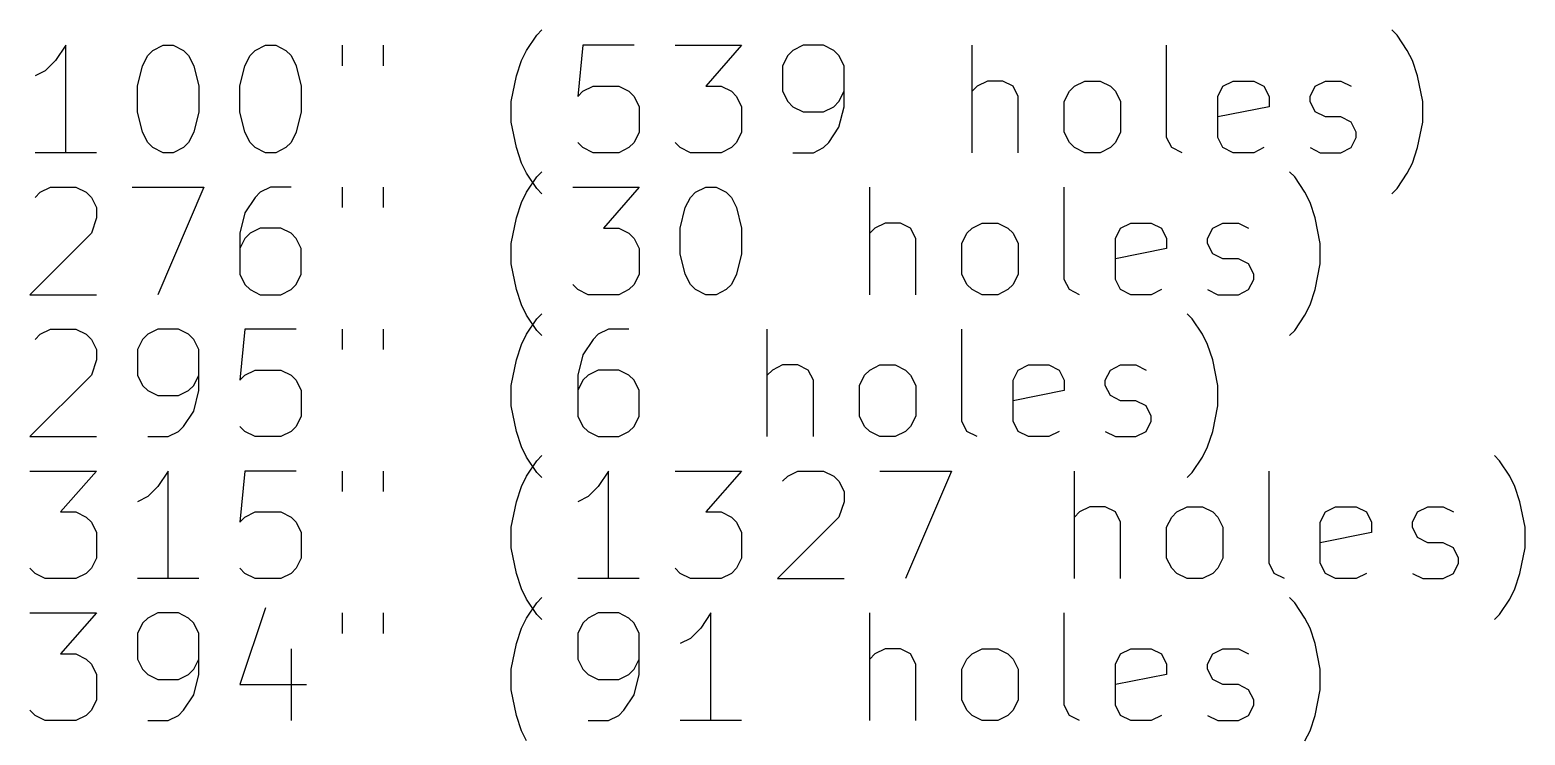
# Model space of a CAD drawing. Extents: x 0.4 to 10.5, y -7.5 to -0.9.
# Drawn here: x 1.524 to 2.619, y -6.922 to -6.405 of the extents above; entities that cross this region are included whole.
import ezdxf

# ---------------------------------------------------------------- set-up
doc = ezdxf.new("R2010")
doc.units = 0
doc.header["$MEASUREMENT"] = 0
doc.layers.add('BLACK', color=7, linetype='CONTINUOUS')

msp = doc.modelspace()

# ---------------------------------------------------------------- linework, layer by layer
at = {"layer": 'BLACK', "linetype": 'CONTINUOUS'}
for p, q in [((1.88751, -6.4201), (1.89501, -6.40885)), ((1.89501, -6.40885), (1.89876, -6.4051)), ((2.52493, -6.40885), (2.52118, -6.4051)), ((2.53243, -6.4201), (2.52493, -6.40885)), ((1.55006, -6.41635), (1.54256, -6.4276)), ((1.55006, -6.49509), (1.55006, -6.41635)), ((1.6063, -6.43135), (1.61005, -6.42385)), ((1.61005, -6.42385), (1.6138, -6.4201)), ((1.6138, -6.4201), (1.6213, -6.41635)), ((1.6213, -6.41635), (1.6288, -6.41635)), ((1.6288, -6.41635), (1.63629, -6.4201)), ((1.63629, -6.4201), (1.64004, -6.42385)), ((1.64004, -6.42385), (1.64379, -6.43135)), ((1.68129, -6.43135), (1.68504, -6.42385)), ((1.68504, -6.42385), (1.68879, -6.4201)), ((1.68879, -6.4201), (1.69629, -6.41635)), ((1.69629, -6.41635), (1.70379, -6.41635)), ((1.70379, -6.41635), (1.71129, -6.4201)), ((1.71129, -6.4201), (1.71503, -6.42385)), ((1.71503, -6.42385), (1.71878, -6.43135)), ((1.75253, -6.41635), (1.75253, -6.43135)), ((1.78253, -6.41635), (1.78253, -6.43135)), ((1.88376, -6.4276), (1.88751, -6.4201)), ((1.92876, -6.41635), (1.92501, -6.45384)), ((1.96625, -6.41635), (1.92876, -6.41635)), ((1.99625, -6.41635), (2.04499, -6.41635)), ((2.04499, -6.41635), (2.01875, -6.44635)), ((2.07874, -6.42385), (2.07499, -6.43135)), ((2.08249, -6.4201), (2.07874, -6.42385)), ((2.08999, -6.41635), (2.08249, -6.4201)), ((2.10499, -6.41635), (2.08999, -6.41635)), ((2.11248, -6.4201), (2.10499, -6.41635)), ((2.11623, -6.42385), (2.11248, -6.4201)), ((2.11998, -6.43135), (2.11623, -6.42385)), ((2.21372, -6.49509), (2.21372, -6.41635)), ((2.3562, -6.48384), (2.3562, -6.41635)), ((2.53618, -6.4276), (2.53243, -6.4201)), ((1.53506, -6.4351), (1.52756, -6.43885)), ((1.54256, -6.4276), (1.53506, -6.4351)), ((1.60255, -6.44635), (1.6063, -6.43135)), ((1.64379, -6.43135), (1.64754, -6.44635)), ((1.67754, -6.44635), (1.68129, -6.43135)), ((1.71878, -6.43135), (1.72253, -6.44635)), ((1.88001, -6.43885), (1.88376, -6.4276)), ((2.07499, -6.43135), (2.07499, -6.45009)), ((2.11998, -6.46134), (2.11998, -6.43135)), ((2.53993, -6.43885), (2.53618, -6.4276)), ((1.60255, -6.46509), (1.60255, -6.44635)), ((1.64754, -6.44635), (1.64754, -6.46509)), ((1.67754, -6.46509), (1.67754, -6.44635)), ((1.72253, -6.44635), (1.72253, -6.46509)), ((1.87626, -6.45759), (1.88001, -6.43885)), ((1.92876, -6.45009), (1.93626, -6.44635)), ((1.93626, -6.44635), (1.955, -6.44635)), ((1.955, -6.44635), (1.9625, -6.45009)), ((2.01875, -6.44635), (2.03, -6.44635)), ((2.03, -6.44635), (2.03749, -6.45009)), ((2.21747, -6.44635), (2.21372, -6.45009)), ((2.22497, -6.4426), (2.21747, -6.44635)), ((2.23622, -6.4426), (2.22497, -6.4426)), ((2.24372, -6.44635), (2.23622, -6.4426)), ((2.24747, -6.45384), (2.24372, -6.44635)), ((2.28496, -6.45009), (2.28871, -6.44635)), ((2.28871, -6.44635), (2.29621, -6.4426)), ((2.29621, -6.4426), (2.30746, -6.4426)), ((2.30746, -6.4426), (2.31496, -6.44635)), ((2.31496, -6.44635), (2.31871, -6.45009)), ((2.3937, -6.45384), (2.39745, -6.44635)), ((2.39745, -6.44635), (2.40495, -6.4426)), ((2.40495, -6.4426), (2.41995, -6.4426)), ((2.41995, -6.4426), (2.42745, -6.44635)), ((2.42745, -6.44635), (2.4312, -6.45384)), ((2.46119, -6.45384), (2.46494, -6.44635)), ((2.46494, -6.44635), (2.47244, -6.4426)), ((2.47244, -6.4426), (2.48369, -6.4426)), ((2.48369, -6.4426), (2.49119, -6.44635)), ((2.54368, -6.45759), (2.53993, -6.43885)), ((1.87626, -6.47259), (1.87626, -6.45759)), ((1.92501, -6.45384), (1.92876, -6.45009)), ((1.9625, -6.45009), (1.96625, -6.45384)), ((1.96625, -6.45384), (1.97, -6.46134)), ((2.03749, -6.45009), (2.04124, -6.45384)), ((2.04124, -6.45384), (2.04499, -6.46134)), ((2.07499, -6.45009), (2.07874, -6.45759)), ((2.07874, -6.45759), (2.08249, -6.46134)), ((2.11248, -6.46134), (2.11623, -6.45759)), ((2.11623, -6.45759), (2.11998, -6.45009)), ((2.24747, -6.49509), (2.24747, -6.45384)), ((2.28121, -6.45759), (2.28496, -6.45009)), ((2.28121, -6.48009), (2.28121, -6.45759)), ((2.31871, -6.45009), (2.32246, -6.45759)), ((2.32246, -6.45759), (2.32246, -6.48009)), ((2.3937, -6.48384), (2.3937, -6.45384)), ((2.4312, -6.45384), (2.4312, -6.46134)), ((2.46119, -6.45759), (2.46119, -6.45384)), ((2.46494, -6.46509), (2.46119, -6.45759)), ((2.54368, -6.47259), (2.54368, -6.45759)), ((1.6063, -6.48009), (1.60255, -6.46509)), ((1.64754, -6.46509), (1.64379, -6.48009)), ((1.68129, -6.48009), (1.67754, -6.46509)), ((1.72253, -6.46509), (1.71878, -6.48009)), ((1.97, -6.46134), (1.97, -6.48009)), ((2.04499, -6.46134), (2.04499, -6.48009)), ((2.08249, -6.46134), (2.08999, -6.46509)), ((2.08999, -6.46509), (2.10499, -6.46509)), ((2.10499, -6.46509), (2.11248, -6.46134)), ((2.11623, -6.47634), (2.11998, -6.46134)), ((2.4312, -6.46134), (2.3937, -6.46884)), ((2.47244, -6.46884), (2.46494, -6.46509)), ((2.48369, -6.46884), (2.47244, -6.46884)), ((2.49119, -6.47259), (2.48369, -6.46884)), ((1.61005, -6.48759), (1.6063, -6.48009)), ((1.64379, -6.48009), (1.64004, -6.48759)), ((1.68504, -6.48759), (1.68129, -6.48009)), ((1.71878, -6.48009), (1.71503, -6.48759)), ((1.88001, -6.49134), (1.87626, -6.47259)), ((1.97, -6.48009), (1.96625, -6.48759)), ((2.04499, -6.48009), (2.04124, -6.48759)), ((2.10874, -6.48759), (2.11623, -6.47634)), ((2.28496, -6.48759), (2.28121, -6.48009)), ((2.32246, -6.48009), (2.31871, -6.48759)), ((2.49494, -6.48009), (2.49119, -6.47259)), ((2.49494, -6.48384), (2.49494, -6.48009)), ((2.53993, -6.49134), (2.54368, -6.47259)), ((1.6138, -6.49134), (1.61005, -6.48759)), ((1.6213, -6.49509), (1.6138, -6.49134)), ((1.63629, -6.49134), (1.6288, -6.49509)), ((1.64004, -6.48759), (1.63629, -6.49134)), ((1.68879, -6.49134), (1.68504, -6.48759)), ((1.69629, -6.49509), (1.68879, -6.49134)), ((1.71129, -6.49134), (1.70379, -6.49509)), ((1.71503, -6.48759), (1.71129, -6.49134)), ((1.88376, -6.50259), (1.88001, -6.49134)), ((1.92876, -6.49134), (1.92501, -6.48759)), ((1.93626, -6.49509), (1.92876, -6.49134)), ((1.9625, -6.49134), (1.955, -6.49509)), ((1.96625, -6.48759), (1.9625, -6.49134)), ((2, -6.49134), (1.99625, -6.48759)), ((2.0075, -6.49509), (2, -6.49134)), ((2.03749, -6.49134), (2.03, -6.49509)), ((2.04124, -6.48759), (2.03749, -6.49134)), ((2.09749, -6.49509), (2.10499, -6.49134)), ((2.10499, -6.49134), (2.10874, -6.48759)), ((2.28871, -6.49134), (2.28496, -6.48759)), ((2.29621, -6.49509), (2.28871, -6.49134)), ((2.31496, -6.49134), (2.30746, -6.49509)), ((2.31871, -6.48759), (2.31496, -6.49134)), ((2.35995, -6.49134), (2.3562, -6.48384)), ((2.36745, -6.49509), (2.35995, -6.49134)), ((2.39745, -6.49134), (2.3937, -6.48384)), ((2.40495, -6.49509), (2.39745, -6.49134)), ((2.42745, -6.49134), (2.41995, -6.49509)), ((2.46119, -6.49134), (2.46869, -6.49509)), ((2.48369, -6.49509), (2.49119, -6.49134)), ((2.49119, -6.49134), (2.49494, -6.48384)), ((2.53618, -6.50259), (2.53993, -6.49134)), ((1.57255, -6.49509), (1.52756, -6.49509)), ((1.6288, -6.49509), (1.6213, -6.49509)), ((1.70379, -6.49509), (1.69629, -6.49509)), ((1.88751, -6.51009), (1.88376, -6.50259)), ((1.955, -6.49509), (1.93626, -6.49509)), ((2.03, -6.49509), (2.0075, -6.49509)), ((2.08249, -6.49509), (2.09749, -6.49509)), ((2.30746, -6.49509), (2.29621, -6.49509)), ((2.41995, -6.49509), (2.40495, -6.49509)), ((2.46869, -6.49509), (2.48369, -6.49509)), ((2.53243, -6.51009), (2.53618, -6.50259)), ((1.89501, -6.52134), (1.88751, -6.51009)), ((1.88751, -6.52404), (1.89501, -6.51279)), ((1.89501, -6.51279), (1.89876, -6.50904)), ((2.44994, -6.51279), (2.44619, -6.50904)), ((2.45744, -6.52404), (2.44994, -6.51279)), ((2.52493, -6.52134), (2.53243, -6.51009)), ((1.52756, -6.52778), (1.53131, -6.52404)), ((1.53131, -6.52404), (1.53881, -6.52029)), ((1.53881, -6.52029), (1.55755, -6.52029)), ((1.55755, -6.52029), (1.56505, -6.52404)), ((1.56505, -6.52404), (1.5688, -6.52778)), ((1.5988, -6.52029), (1.65129, -6.52029)), ((1.65129, -6.52029), (1.61755, -6.59903)), ((1.69254, -6.52404), (1.68879, -6.52778)), ((1.70004, -6.52029), (1.69254, -6.52404)), ((1.71503, -6.52029), (1.70004, -6.52029)), ((1.75253, -6.52029), (1.75253, -6.53528)), ((1.78253, -6.52029), (1.78253, -6.53528)), ((1.88376, -6.53153), (1.88751, -6.52404)), ((1.89876, -6.52509), (1.89501, -6.52134)), ((1.92126, -6.52029), (1.97, -6.52029)), ((1.97, -6.52029), (1.94376, -6.55028)), ((2.0075, -6.52778), (2.01125, -6.52404)), ((2.01125, -6.52404), (2.01875, -6.52029)), ((2.01875, -6.52029), (2.02625, -6.52029)), ((2.02625, -6.52029), (2.03374, -6.52404)), ((2.03374, -6.52404), (2.03749, -6.52778)), ((2.13873, -6.59903), (2.13873, -6.52029)), ((2.28121, -6.58778), (2.28121, -6.52029)), ((2.46119, -6.53153), (2.45744, -6.52404)), ((2.52118, -6.52509), (2.52493, -6.52134)), ((1.5688, -6.52778), (1.57255, -6.53528)), ((1.57255, -6.53528), (1.57255, -6.54278)), ((1.68879, -6.52778), (1.68129, -6.53903)), ((1.88001, -6.54278), (1.88376, -6.53153)), ((2, -6.55028), (2.00375, -6.53528)), ((2.00375, -6.53528), (2.0075, -6.52778)), ((2.03749, -6.52778), (2.04124, -6.53528)), ((2.04124, -6.53528), (2.04499, -6.55028)), ((2.46494, -6.54278), (2.46119, -6.53153)), ((1.57255, -6.54278), (1.5688, -6.55403)), ((1.68129, -6.53903), (1.67754, -6.55403)), ((1.87626, -6.56153), (1.88001, -6.54278)), ((2.14998, -6.54653), (2.14248, -6.55028)), ((2.16123, -6.54653), (2.14998, -6.54653)), ((2.16873, -6.55028), (2.16123, -6.54653)), ((2.21372, -6.55028), (2.22122, -6.54653)), ((2.22122, -6.54653), (2.23247, -6.54653)), ((2.23247, -6.54653), (2.23997, -6.55028)), ((2.32246, -6.55028), (2.32996, -6.54653)), ((2.32996, -6.54653), (2.34496, -6.54653)), ((2.34496, -6.54653), (2.35245, -6.55028)), ((2.38995, -6.55028), (2.39745, -6.54653)), ((2.39745, -6.54653), (2.4087, -6.54653)), ((2.4087, -6.54653), (2.4162, -6.55028)), ((2.46869, -6.56153), (2.46494, -6.54278)), ((1.5688, -6.55403), (1.52381, -6.59903)), ((1.67754, -6.55403), (1.67754, -6.58403)), ((1.68129, -6.55778), (1.67754, -6.56528)), ((1.68504, -6.55403), (1.68129, -6.55778)), ((1.69254, -6.55028), (1.68504, -6.55403)), ((1.70754, -6.55028), (1.69254, -6.55028)), ((1.71503, -6.55403), (1.70754, -6.55028)), ((1.71878, -6.55778), (1.71503, -6.55403)), ((1.72253, -6.56528), (1.71878, -6.55778)), ((1.94376, -6.55028), (1.955, -6.55028)), ((1.955, -6.55028), (1.9625, -6.55403)), ((1.9625, -6.55403), (1.96625, -6.55778)), ((1.96625, -6.55778), (1.97, -6.56528)), ((2, -6.56903), (2, -6.55028)), ((2.04499, -6.55028), (2.04499, -6.56903)), ((2.14248, -6.55028), (2.13873, -6.55403)), ((2.17248, -6.55778), (2.16873, -6.55028)), ((2.17248, -6.59903), (2.17248, -6.55778)), ((2.20622, -6.56153), (2.20997, -6.55403)), ((2.20997, -6.55403), (2.21372, -6.55028)), ((2.23997, -6.55028), (2.24372, -6.55403)), ((2.24372, -6.55403), (2.24747, -6.56153)), ((2.31871, -6.55778), (2.32246, -6.55028)), ((2.31871, -6.58778), (2.31871, -6.55778)), ((2.35245, -6.55028), (2.3562, -6.55778)), ((2.3562, -6.55778), (2.3562, -6.56528)), ((2.3862, -6.55778), (2.38995, -6.55028)), ((2.3862, -6.56153), (2.3862, -6.55778)), ((1.72253, -6.58403), (1.72253, -6.56528)), ((1.87626, -6.57653), (1.87626, -6.56153)), ((1.97, -6.56528), (1.97, -6.58403)), ((2.00375, -6.58403), (2, -6.56903)), ((2.04499, -6.56903), (2.04124, -6.58403)), ((2.20622, -6.58403), (2.20622, -6.56153)), ((2.24747, -6.56153), (2.24747, -6.58403)), ((2.3562, -6.56528), (2.31871, -6.57278)), ((2.38995, -6.56903), (2.3862, -6.56153)), ((2.39745, -6.57278), (2.38995, -6.56903)), ((2.46869, -6.57653), (2.46869, -6.56153)), ((1.88001, -6.59528), (1.87626, -6.57653)), ((2.4087, -6.57278), (2.39745, -6.57278)), ((2.4162, -6.57653), (2.4087, -6.57278)), ((2.41995, -6.58403), (2.4162, -6.57653)), ((2.46494, -6.59528), (2.46869, -6.57653)), ((1.67754, -6.58403), (1.68129, -6.59153)), ((1.71878, -6.59153), (1.72253, -6.58403)), ((1.97, -6.58403), (1.96625, -6.59153)), ((2.0075, -6.59153), (2.00375, -6.58403)), ((2.04124, -6.58403), (2.03749, -6.59153)), ((2.20997, -6.59153), (2.20622, -6.58403)), ((2.24747, -6.58403), (2.24372, -6.59153)), ((2.28496, -6.59528), (2.28121, -6.58778)), ((2.32246, -6.59528), (2.31871, -6.58778)), ((2.4162, -6.59528), (2.41995, -6.58778)), ((2.41995, -6.58778), (2.41995, -6.58403)), ((1.52381, -6.59903), (1.57255, -6.59903)), ((1.68129, -6.59153), (1.68504, -6.59528)), ((1.68504, -6.59528), (1.69254, -6.59903)), ((1.69254, -6.59903), (1.70754, -6.59903)), ((1.70754, -6.59903), (1.71503, -6.59528)), ((1.71503, -6.59528), (1.71878, -6.59153)), ((1.88376, -6.60653), (1.88001, -6.59528)), ((1.92501, -6.59528), (1.92126, -6.59153)), ((1.93251, -6.59903), (1.92501, -6.59528)), ((1.955, -6.59903), (1.93251, -6.59903)), ((1.9625, -6.59528), (1.955, -6.59903)), ((1.96625, -6.59153), (1.9625, -6.59528)), ((2.01125, -6.59528), (2.0075, -6.59153)), ((2.01875, -6.59903), (2.01125, -6.59528)), ((2.02625, -6.59903), (2.01875, -6.59903)), ((2.03374, -6.59528), (2.02625, -6.59903)), ((2.03749, -6.59153), (2.03374, -6.59528)), ((2.21372, -6.59528), (2.20997, -6.59153)), ((2.22122, -6.59903), (2.21372, -6.59528)), ((2.23247, -6.59903), (2.22122, -6.59903)), ((2.23997, -6.59528), (2.23247, -6.59903)), ((2.24372, -6.59153), (2.23997, -6.59528)), ((2.29246, -6.59903), (2.28496, -6.59528)), ((2.32996, -6.59903), (2.32246, -6.59528)), ((2.34496, -6.59903), (2.32996, -6.59903)), ((2.35245, -6.59528), (2.34496, -6.59903)), ((2.3862, -6.59528), (2.3937, -6.59903)), ((2.3937, -6.59903), (2.4087, -6.59903)), ((2.4087, -6.59903), (2.4162, -6.59528)), ((2.46119, -6.60653), (2.46494, -6.59528)), ((1.88751, -6.61402), (1.88376, -6.60653)), ((2.45744, -6.61402), (2.46119, -6.60653)), ((1.89501, -6.62527), (1.88751, -6.61402)), ((1.88751, -6.62797), (1.89501, -6.61672)), ((1.89501, -6.61672), (1.89876, -6.61297)), ((2.37495, -6.61672), (2.3712, -6.61297)), ((2.38245, -6.62797), (2.37495, -6.61672)), ((2.44994, -6.62527), (2.45744, -6.61402)), ((1.52756, -6.63172), (1.53131, -6.62797)), ((1.53131, -6.62797), (1.53881, -6.62422)), ((1.53881, -6.62422), (1.55755, -6.62422)), ((1.55755, -6.62422), (1.56505, -6.62797)), ((1.56505, -6.62797), (1.5688, -6.63172)), ((1.5688, -6.63172), (1.57255, -6.63922)), ((1.6063, -6.63172), (1.60255, -6.63922)), ((1.61005, -6.62797), (1.6063, -6.63172)), ((1.61755, -6.62422), (1.61005, -6.62797)), ((1.63254, -6.62422), (1.61755, -6.62422)), ((1.64004, -6.62797), (1.63254, -6.62422)), ((1.64379, -6.63172), (1.64004, -6.62797)), ((1.64754, -6.63922), (1.64379, -6.63172)), ((1.68129, -6.62422), (1.67754, -6.66172)), ((1.71878, -6.62422), (1.68129, -6.62422)), ((1.75253, -6.62422), (1.75253, -6.63922)), ((1.78253, -6.62422), (1.78253, -6.63922)), ((1.88376, -6.63547), (1.88751, -6.62797)), ((1.89876, -6.62902), (1.89501, -6.62527)), ((1.93626, -6.63172), (1.92876, -6.64297)), ((1.94001, -6.62797), (1.93626, -6.63172)), ((1.94751, -6.62422), (1.94001, -6.62797)), ((1.9625, -6.62422), (1.94751, -6.62422)), ((2.06374, -6.70296), (2.06374, -6.62422)), ((2.20622, -6.69171), (2.20622, -6.62422)), ((2.3862, -6.63547), (2.38245, -6.62797)), ((2.44619, -6.62902), (2.44994, -6.62527)), ((1.57255, -6.63922), (1.57255, -6.64672)), ((1.60255, -6.63922), (1.60255, -6.65797)), ((1.64754, -6.66922), (1.64754, -6.63922)), ((1.88001, -6.64672), (1.88376, -6.63547)), ((1.92876, -6.64297), (1.92501, -6.65797)), ((2.38995, -6.64672), (2.3862, -6.63547)), ((1.57255, -6.64672), (1.5688, -6.65797)), ((1.68129, -6.65797), (1.68879, -6.65422)), ((1.68879, -6.65422), (1.70754, -6.65422)), ((1.70754, -6.65422), (1.71503, -6.65797)), ((1.87626, -6.66547), (1.88001, -6.64672)), ((1.94001, -6.65422), (1.93251, -6.65797)), ((1.955, -6.65422), (1.94001, -6.65422)), ((1.9625, -6.65797), (1.955, -6.65422)), ((2.06749, -6.65422), (2.06374, -6.65797)), ((2.07499, -6.65047), (2.06749, -6.65422)), ((2.08624, -6.65047), (2.07499, -6.65047)), ((2.09374, -6.65422), (2.08624, -6.65047)), ((2.09749, -6.66172), (2.09374, -6.65422)), ((2.13498, -6.65797), (2.13873, -6.65422)), ((2.13873, -6.65422), (2.14623, -6.65047)), ((2.14623, -6.65047), (2.15748, -6.65047)), ((2.15748, -6.65047), (2.16498, -6.65422)), ((2.16498, -6.65422), (2.16873, -6.65797)), ((2.24372, -6.66172), (2.24747, -6.65422)), ((2.24747, -6.65422), (2.25497, -6.65047)), ((2.25497, -6.65047), (2.26997, -6.65047)), ((2.26997, -6.65047), (2.27746, -6.65422)), ((2.27746, -6.65422), (2.28121, -6.66172)), ((2.31121, -6.66172), (2.31496, -6.65422)), ((2.31496, -6.65422), (2.32246, -6.65047)), ((2.32246, -6.65047), (2.33371, -6.65047)), ((2.33371, -6.65047), (2.34121, -6.65422)), ((2.3937, -6.66547), (2.38995, -6.64672)), ((1.5688, -6.65797), (1.52381, -6.70296)), ((1.60255, -6.65797), (1.6063, -6.66547)), ((1.6063, -6.66547), (1.61005, -6.66922)), ((1.64004, -6.66922), (1.64379, -6.66547)), ((1.64379, -6.66547), (1.64754, -6.65797)), ((1.67754, -6.66172), (1.68129, -6.65797)), ((1.71503, -6.65797), (1.71878, -6.66172)), ((1.71878, -6.66172), (1.72253, -6.66922)), ((1.87626, -6.68047), (1.87626, -6.66547)), ((1.92501, -6.65797), (1.92501, -6.68796)), ((1.92876, -6.66172), (1.92501, -6.66922)), ((1.93251, -6.65797), (1.92876, -6.66172)), ((1.96625, -6.66172), (1.9625, -6.65797)), ((1.97, -6.66922), (1.96625, -6.66172)), ((2.09749, -6.70296), (2.09749, -6.66172)), ((2.13123, -6.66547), (2.13498, -6.65797)), ((2.13123, -6.68796), (2.13123, -6.66547)), ((2.16873, -6.65797), (2.17248, -6.66547)), ((2.17248, -6.66547), (2.17248, -6.68796)), ((2.24372, -6.69171), (2.24372, -6.66172)), ((2.28121, -6.66172), (2.28121, -6.66922)), ((2.31121, -6.66547), (2.31121, -6.66172)), ((2.31496, -6.67297), (2.31121, -6.66547)), ((2.3937, -6.68047), (2.3937, -6.66547)), ((1.61005, -6.66922), (1.61755, -6.67297)), ((1.61755, -6.67297), (1.63254, -6.67297)), ((1.63254, -6.67297), (1.64004, -6.66922)), ((1.64379, -6.68422), (1.64754, -6.66922)), ((1.72253, -6.66922), (1.72253, -6.68796)), ((1.97, -6.68796), (1.97, -6.66922)), ((2.28121, -6.66922), (2.24372, -6.67672)), ((2.32246, -6.67672), (2.31496, -6.67297)), ((2.33371, -6.67672), (2.32246, -6.67672)), ((2.34121, -6.68047), (2.33371, -6.67672)), ((1.63629, -6.69546), (1.64379, -6.68422)), ((1.72253, -6.68796), (1.71878, -6.69546)), ((1.88001, -6.69921), (1.87626, -6.68047)), ((1.92501, -6.68796), (1.92876, -6.69546)), ((1.96625, -6.69546), (1.97, -6.68796)), ((2.13498, -6.69546), (2.13123, -6.68796)), ((2.17248, -6.68796), (2.16873, -6.69546)), ((2.34496, -6.68796), (2.34121, -6.68047)), ((2.34496, -6.69171), (2.34496, -6.68796)), ((2.38995, -6.69921), (2.3937, -6.68047)), ((1.62505, -6.70296), (1.63254, -6.69921)), ((1.63254, -6.69921), (1.63629, -6.69546)), ((1.68129, -6.69921), (1.67754, -6.69546)), ((1.68879, -6.70296), (1.68129, -6.69921)), ((1.71503, -6.69921), (1.70754, -6.70296)), ((1.71878, -6.69546), (1.71503, -6.69921)), ((1.88376, -6.71046), (1.88001, -6.69921)), ((1.92876, -6.69546), (1.93251, -6.69921)), ((1.93251, -6.69921), (1.94001, -6.70296)), ((1.955, -6.70296), (1.9625, -6.69921)), ((1.9625, -6.69921), (1.96625, -6.69546)), ((2.13873, -6.69921), (2.13498, -6.69546)), ((2.14623, -6.70296), (2.13873, -6.69921)), ((2.16498, -6.69921), (2.15748, -6.70296)), ((2.16873, -6.69546), (2.16498, -6.69921)), ((2.20997, -6.69921), (2.20622, -6.69171)), ((2.21747, -6.70296), (2.20997, -6.69921)), ((2.24747, -6.69921), (2.24372, -6.69171)), ((2.25497, -6.70296), (2.24747, -6.69921)), ((2.27746, -6.69921), (2.26997, -6.70296)), ((2.31121, -6.69921), (2.31871, -6.70296)), ((2.33371, -6.70296), (2.34121, -6.69921)), ((2.34121, -6.69921), (2.34496, -6.69171)), ((2.3862, -6.71046), (2.38995, -6.69921)), ((1.52381, -6.70296), (1.57255, -6.70296)), ((1.61005, -6.70296), (1.62505, -6.70296)), ((1.70754, -6.70296), (1.68879, -6.70296)), ((1.88751, -6.71796), (1.88376, -6.71046)), ((1.94001, -6.70296), (1.955, -6.70296)), ((2.15748, -6.70296), (2.14623, -6.70296)), ((2.26997, -6.70296), (2.25497, -6.70296)), ((2.31871, -6.70296), (2.33371, -6.70296)), ((2.38245, -6.71796), (2.3862, -6.71046)), ((1.89501, -6.72921), (1.88751, -6.71796)), ((1.88751, -6.73191), (1.89501, -6.72066)), ((1.89501, -6.72066), (1.89876, -6.71691)), ((2.37495, -6.72921), (2.38245, -6.71796)), ((2.59992, -6.72066), (2.59617, -6.71691)), ((2.60742, -6.73191), (2.59992, -6.72066)), ((1.52381, -6.72816), (1.57255, -6.72816)), ((1.57255, -6.72816), (1.54631, -6.75816)), ((1.62505, -6.72816), (1.61755, -6.73941)), ((1.62505, -6.8069), (1.62505, -6.72816)), ((1.68129, -6.72816), (1.67754, -6.76566)), ((1.71878, -6.72816), (1.68129, -6.72816)), ((1.75253, -6.72816), (1.75253, -6.74316)), ((1.78253, -6.72816), (1.78253, -6.74316)), ((1.88376, -6.73941), (1.88751, -6.73191)), ((1.89876, -6.73296), (1.89501, -6.72921)), ((1.94751, -6.72816), (1.94001, -6.73941)), ((1.94751, -6.8069), (1.94751, -6.72816)), ((1.99625, -6.72816), (2.04499, -6.72816)), ((2.04499, -6.72816), (2.01875, -6.75816)), ((2.07499, -6.73566), (2.07874, -6.73191)), ((2.07874, -6.73191), (2.08624, -6.72816)), ((2.08624, -6.72816), (2.10499, -6.72816)), ((2.10499, -6.72816), (2.11248, -6.73191)), ((2.11248, -6.73191), (2.11623, -6.73566)), ((2.14623, -6.72816), (2.19872, -6.72816)), ((2.19872, -6.72816), (2.16498, -6.8069)), ((2.28871, -6.8069), (2.28871, -6.72816)), ((2.3712, -6.73296), (2.37495, -6.72921)), ((2.4312, -6.79565), (2.4312, -6.72816)), ((2.61117, -6.73941), (2.60742, -6.73191)), ((1.61755, -6.73941), (1.61005, -6.74691)), ((1.88001, -6.75066), (1.88376, -6.73941)), ((1.94001, -6.73941), (1.93251, -6.74691)), ((2.11623, -6.73566), (2.11998, -6.74316)), ((2.11998, -6.74316), (2.11998, -6.75066)), ((2.61492, -6.75066), (2.61117, -6.73941)), ((1.61005, -6.74691), (1.60255, -6.75066)), ((1.87626, -6.7694), (1.88001, -6.75066)), ((1.93251, -6.74691), (1.92501, -6.75066)), ((2.11998, -6.75066), (2.11623, -6.76191)), ((2.29996, -6.75441), (2.29246, -6.75816)), ((2.31121, -6.75441), (2.29996, -6.75441)), ((2.31871, -6.75816), (2.31121, -6.75441)), ((2.3637, -6.75816), (2.3712, -6.75441)), ((2.3712, -6.75441), (2.38245, -6.75441)), ((2.38245, -6.75441), (2.38995, -6.75816)), ((2.47244, -6.75816), (2.47994, -6.75441)), ((2.47994, -6.75441), (2.49494, -6.75441)), ((2.49494, -6.75441), (2.50244, -6.75816)), ((2.53993, -6.75816), (2.54743, -6.75441)), ((2.54743, -6.75441), (2.55868, -6.75441)), ((2.55868, -6.75441), (2.56618, -6.75816)), ((2.61867, -6.7694), (2.61492, -6.75066)), ((1.54631, -6.75816), (1.55755, -6.75816)), ((1.55755, -6.75816), (1.56505, -6.76191)), ((1.56505, -6.76191), (1.5688, -6.76566)), ((1.5688, -6.76566), (1.57255, -6.77315)), ((1.67754, -6.76566), (1.68129, -6.76191)), ((1.68129, -6.76191), (1.68879, -6.75816)), ((1.68879, -6.75816), (1.70754, -6.75816)), ((1.70754, -6.75816), (1.71503, -6.76191)), ((1.71503, -6.76191), (1.71878, -6.76566)), ((1.71878, -6.76566), (1.72253, -6.77315)), ((2.01875, -6.75816), (2.03, -6.75816)), ((2.03, -6.75816), (2.03749, -6.76191)), ((2.03749, -6.76191), (2.04124, -6.76566)), ((2.04124, -6.76566), (2.04499, -6.77315)), ((2.11623, -6.76191), (2.07124, -6.8069)), ((2.29246, -6.75816), (2.28871, -6.76191)), ((2.32246, -6.76566), (2.31871, -6.75816)), ((2.32246, -6.8069), (2.32246, -6.76566)), ((2.3562, -6.7694), (2.35995, -6.76191)), ((2.35995, -6.76191), (2.3637, -6.75816)), ((2.38995, -6.75816), (2.3937, -6.76191)), ((2.3937, -6.76191), (2.39745, -6.7694)), ((2.46869, -6.76566), (2.47244, -6.75816)), ((2.46869, -6.79565), (2.46869, -6.76566)), ((2.50244, -6.75816), (2.50619, -6.76566)), ((2.50619, -6.76566), (2.50619, -6.77315)), ((2.53618, -6.76566), (2.53993, -6.75816)), ((2.53618, -6.7694), (2.53618, -6.76566)), ((1.57255, -6.77315), (1.57255, -6.7919)), ((1.72253, -6.77315), (1.72253, -6.7919)), ((1.87626, -6.7844), (1.87626, -6.7694)), ((2.04499, -6.77315), (2.04499, -6.7919)), ((2.3562, -6.7919), (2.3562, -6.7694)), ((2.39745, -6.7694), (2.39745, -6.7919)), ((2.50619, -6.77315), (2.46869, -6.78065)), ((2.53993, -6.7769), (2.53618, -6.7694)), ((2.54743, -6.78065), (2.53993, -6.7769)), ((2.61867, -6.7844), (2.61867, -6.7694)), ((1.88001, -6.80315), (1.87626, -6.7844)), ((2.55868, -6.78065), (2.54743, -6.78065)), ((2.56618, -6.7844), (2.55868, -6.78065)), ((2.56993, -6.7919), (2.56618, -6.7844)), ((2.61492, -6.80315), (2.61867, -6.7844)), ((1.57255, -6.7919), (1.5688, -6.7994)), ((1.72253, -6.7919), (1.71878, -6.7994)), ((2.04499, -6.7919), (2.04124, -6.7994)), ((2.35995, -6.7994), (2.3562, -6.7919)), ((2.39745, -6.7919), (2.3937, -6.7994)), ((2.43494, -6.80315), (2.4312, -6.79565)), ((2.47244, -6.80315), (2.46869, -6.79565)), ((2.56618, -6.80315), (2.56993, -6.79565)), ((2.56993, -6.79565), (2.56993, -6.7919)), ((1.52756, -6.80315), (1.52381, -6.7994)), ((1.53506, -6.8069), (1.52756, -6.80315)), ((1.55755, -6.8069), (1.53506, -6.8069)), ((1.56505, -6.80315), (1.55755, -6.8069)), ((1.5688, -6.7994), (1.56505, -6.80315)), ((1.64754, -6.8069), (1.60255, -6.8069)), ((1.68129, -6.80315), (1.67754, -6.7994)), ((1.68879, -6.8069), (1.68129, -6.80315)), ((1.70754, -6.8069), (1.68879, -6.8069)), ((1.71503, -6.80315), (1.70754, -6.8069)), ((1.71878, -6.7994), (1.71503, -6.80315)), ((1.88376, -6.8144), (1.88001, -6.80315)), ((1.97, -6.8069), (1.92501, -6.8069)), ((2, -6.80315), (1.99625, -6.7994)), ((2.0075, -6.8069), (2, -6.80315)), ((2.03, -6.8069), (2.0075, -6.8069)), ((2.03749, -6.80315), (2.03, -6.8069)), ((2.04124, -6.7994), (2.03749, -6.80315)), ((2.07124, -6.8069), (2.11998, -6.8069)), ((2.3637, -6.80315), (2.35995, -6.7994)), ((2.3712, -6.8069), (2.3637, -6.80315)), ((2.38245, -6.8069), (2.3712, -6.8069)), ((2.38995, -6.80315), (2.38245, -6.8069)), ((2.3937, -6.7994), (2.38995, -6.80315)), ((2.44244, -6.8069), (2.43494, -6.80315)), ((2.47994, -6.8069), (2.47244, -6.80315)), ((2.49494, -6.8069), (2.47994, -6.8069)), ((2.50244, -6.80315), (2.49494, -6.8069)), ((2.53618, -6.80315), (2.54368, -6.8069)), ((2.54368, -6.8069), (2.55868, -6.8069)), ((2.55868, -6.8069), (2.56618, -6.80315)), ((2.61117, -6.8144), (2.61492, -6.80315)), ((1.88751, -6.8219), (1.88376, -6.8144)), ((1.89501, -6.8246), (1.89876, -6.82085)), ((2.44994, -6.8246), (2.44619, -6.82085)), ((2.60742, -6.8219), (2.61117, -6.8144)), ((1.69629, -6.82835), (1.67754, -6.88459)), ((1.89501, -6.83315), (1.88751, -6.8219)), ((1.88751, -6.83585), (1.89501, -6.8246)), ((2.45744, -6.83585), (2.44994, -6.8246)), ((2.59992, -6.83315), (2.60742, -6.8219)), ((1.52381, -6.8321), (1.57255, -6.8321)), ((1.57255, -6.8321), (1.54631, -6.86209)), ((1.6063, -6.8396), (1.60255, -6.8471)), ((1.61005, -6.83585), (1.6063, -6.8396)), ((1.61755, -6.8321), (1.61005, -6.83585)), ((1.63254, -6.8321), (1.61755, -6.8321)), ((1.64004, -6.83585), (1.63254, -6.8321)), ((1.64379, -6.8396), (1.64004, -6.83585)), ((1.64754, -6.8471), (1.64379, -6.8396)), ((1.75253, -6.8321), (1.75253, -6.8471)), ((1.78253, -6.8321), (1.78253, -6.8471)), ((1.88376, -6.84335), (1.88751, -6.83585)), ((1.89876, -6.8369), (1.89501, -6.83315)), ((1.92876, -6.8396), (1.92501, -6.8471)), ((1.93251, -6.83585), (1.92876, -6.8396)), ((1.94001, -6.8321), (1.93251, -6.83585)), ((1.955, -6.8321), (1.94001, -6.8321)), ((1.9625, -6.83585), (1.955, -6.8321)), ((1.96625, -6.8396), (1.9625, -6.83585)), ((1.97, -6.8471), (1.96625, -6.8396)), ((2.0225, -6.8321), (2.015, -6.84335)), ((2.0225, -6.91084), (2.0225, -6.8321)), ((2.13873, -6.91084), (2.13873, -6.8321)), ((2.28121, -6.89959), (2.28121, -6.8321)), ((2.46119, -6.84335), (2.45744, -6.83585)), ((2.59617, -6.8369), (2.59992, -6.83315)), ((1.60255, -6.8471), (1.60255, -6.86584)), ((1.64754, -6.87709), (1.64754, -6.8471)), ((1.88001, -6.85459), (1.88376, -6.84335)), ((1.92501, -6.8471), (1.92501, -6.86584)), ((1.97, -6.87709), (1.97, -6.8471)), ((2.0075, -6.85084), (2, -6.85459)), ((2.015, -6.84335), (2.0075, -6.85084)), ((2.46494, -6.85459), (2.46119, -6.84335)), ((1.54631, -6.86209), (1.55755, -6.86209)), ((1.55755, -6.86209), (1.56505, -6.86584)), ((1.71503, -6.85834), (1.71503, -6.91084)), ((1.87626, -6.87334), (1.88001, -6.85459)), ((2.14248, -6.86209), (2.13873, -6.86584)), ((2.14998, -6.85834), (2.14248, -6.86209)), ((2.16123, -6.85834), (2.14998, -6.85834)), ((2.16873, -6.86209), (2.16123, -6.85834)), ((2.17248, -6.86959), (2.16873, -6.86209)), ((2.20997, -6.86584), (2.21372, -6.86209)), ((2.21372, -6.86209), (2.22122, -6.85834)), ((2.22122, -6.85834), (2.23247, -6.85834)), ((2.23247, -6.85834), (2.23997, -6.86209)), ((2.23997, -6.86209), (2.24372, -6.86584)), ((2.31871, -6.86959), (2.32246, -6.86209)), ((2.32246, -6.86209), (2.32996, -6.85834)), ((2.32996, -6.85834), (2.34496, -6.85834)), ((2.34496, -6.85834), (2.35245, -6.86209)), ((2.35245, -6.86209), (2.3562, -6.86959)), ((2.3862, -6.86959), (2.38995, -6.86209)), ((2.38995, -6.86209), (2.39745, -6.85834)), ((2.39745, -6.85834), (2.4087, -6.85834)), ((2.4087, -6.85834), (2.4162, -6.86209)), ((2.46869, -6.87334), (2.46494, -6.85459)), ((1.56505, -6.86584), (1.5688, -6.86959)), ((1.5688, -6.86959), (1.57255, -6.87709)), ((1.60255, -6.86584), (1.6063, -6.87334)), ((1.6063, -6.87334), (1.61005, -6.87709)), ((1.64004, -6.87709), (1.64379, -6.87334)), ((1.64379, -6.87334), (1.64754, -6.86584)), ((1.87626, -6.88834), (1.87626, -6.87334)), ((1.92501, -6.86584), (1.92876, -6.87334)), ((1.92876, -6.87334), (1.93251, -6.87709)), ((1.9625, -6.87709), (1.96625, -6.87334)), ((1.96625, -6.87334), (1.97, -6.86584)), ((2.17248, -6.91084), (2.17248, -6.86959)), ((2.20622, -6.87334), (2.20997, -6.86584)), ((2.20622, -6.89584), (2.20622, -6.87334)), ((2.24372, -6.86584), (2.24747, -6.87334)), ((2.24747, -6.87334), (2.24747, -6.89584)), ((2.31871, -6.89959), (2.31871, -6.86959)), ((2.3562, -6.86959), (2.3562, -6.87709)), ((2.3862, -6.87334), (2.3862, -6.86959)), ((2.38995, -6.88084), (2.3862, -6.87334)), ((2.46869, -6.88834), (2.46869, -6.87334)), ((1.57255, -6.87709), (1.57255, -6.89584)), ((1.61005, -6.87709), (1.61755, -6.88084)), ((1.61755, -6.88084), (1.63254, -6.88084)), ((1.63254, -6.88084), (1.64004, -6.87709)), ((1.64379, -6.89209), (1.64754, -6.87709)), ((1.67754, -6.88459), (1.72628, -6.88459)), ((1.93251, -6.87709), (1.94001, -6.88084)), ((1.94001, -6.88084), (1.955, -6.88084)), ((1.955, -6.88084), (1.9625, -6.87709)), ((1.96625, -6.89209), (1.97, -6.87709)), ((2.3562, -6.87709), (2.31871, -6.88459)), ((2.39745, -6.88459), (2.38995, -6.88084)), ((2.4087, -6.88459), (2.39745, -6.88459)), ((2.4162, -6.88834), (2.4087, -6.88459)), ((1.57255, -6.89584), (1.5688, -6.90334)), ((1.63629, -6.90334), (1.64379, -6.89209)), ((1.88001, -6.90709), (1.87626, -6.88834)), ((1.95875, -6.90334), (1.96625, -6.89209)), ((2.20997, -6.90334), (2.20622, -6.89584)), ((2.24747, -6.89584), (2.24372, -6.90334)), ((2.41995, -6.89584), (2.4162, -6.88834)), ((2.41995, -6.89959), (2.41995, -6.89584)), ((2.46494, -6.90709), (2.46869, -6.88834)), ((1.52756, -6.90709), (1.52381, -6.90334)), ((1.53506, -6.91084), (1.52756, -6.90709)), ((1.56505, -6.90709), (1.55755, -6.91084)), ((1.5688, -6.90334), (1.56505, -6.90709)), ((1.62505, -6.91084), (1.63254, -6.90709)), ((1.63254, -6.90709), (1.63629, -6.90334)), ((1.88376, -6.91834), (1.88001, -6.90709)), ((1.94751, -6.91084), (1.955, -6.90709)), ((1.955, -6.90709), (1.95875, -6.90334)), ((2.21372, -6.90709), (2.20997, -6.90334)), ((2.22122, -6.91084), (2.21372, -6.90709)), ((2.23997, -6.90709), (2.23247, -6.91084)), ((2.24372, -6.90334), (2.23997, -6.90709)), ((2.28496, -6.90709), (2.28121, -6.89959)), ((2.29246, -6.91084), (2.28496, -6.90709)), ((2.32246, -6.90709), (2.31871, -6.89959)), ((2.32996, -6.91084), (2.32246, -6.90709)), ((2.35245, -6.90709), (2.34496, -6.91084)), ((2.3862, -6.90709), (2.3937, -6.91084)), ((2.4087, -6.91084), (2.4162, -6.90709)), ((2.4162, -6.90709), (2.41995, -6.89959)), ((2.46119, -6.91834), (2.46494, -6.90709)), ((1.55755, -6.91084), (1.53506, -6.91084)), ((1.61005, -6.91084), (1.62505, -6.91084)), ((1.88751, -6.92584), (1.88376, -6.91834)), ((1.93251, -6.91084), (1.94751, -6.91084)), ((2.04499, -6.91084), (2, -6.91084)), ((2.23247, -6.91084), (2.22122, -6.91084)), ((2.34496, -6.91084), (2.32996, -6.91084)), ((2.3937, -6.91084), (2.4087, -6.91084)), ((2.45744, -6.92584), (2.46119, -6.91834))]:
    msp.add_line(p, q, dxfattribs=at)

doc.saveas('drawing.dxf')
